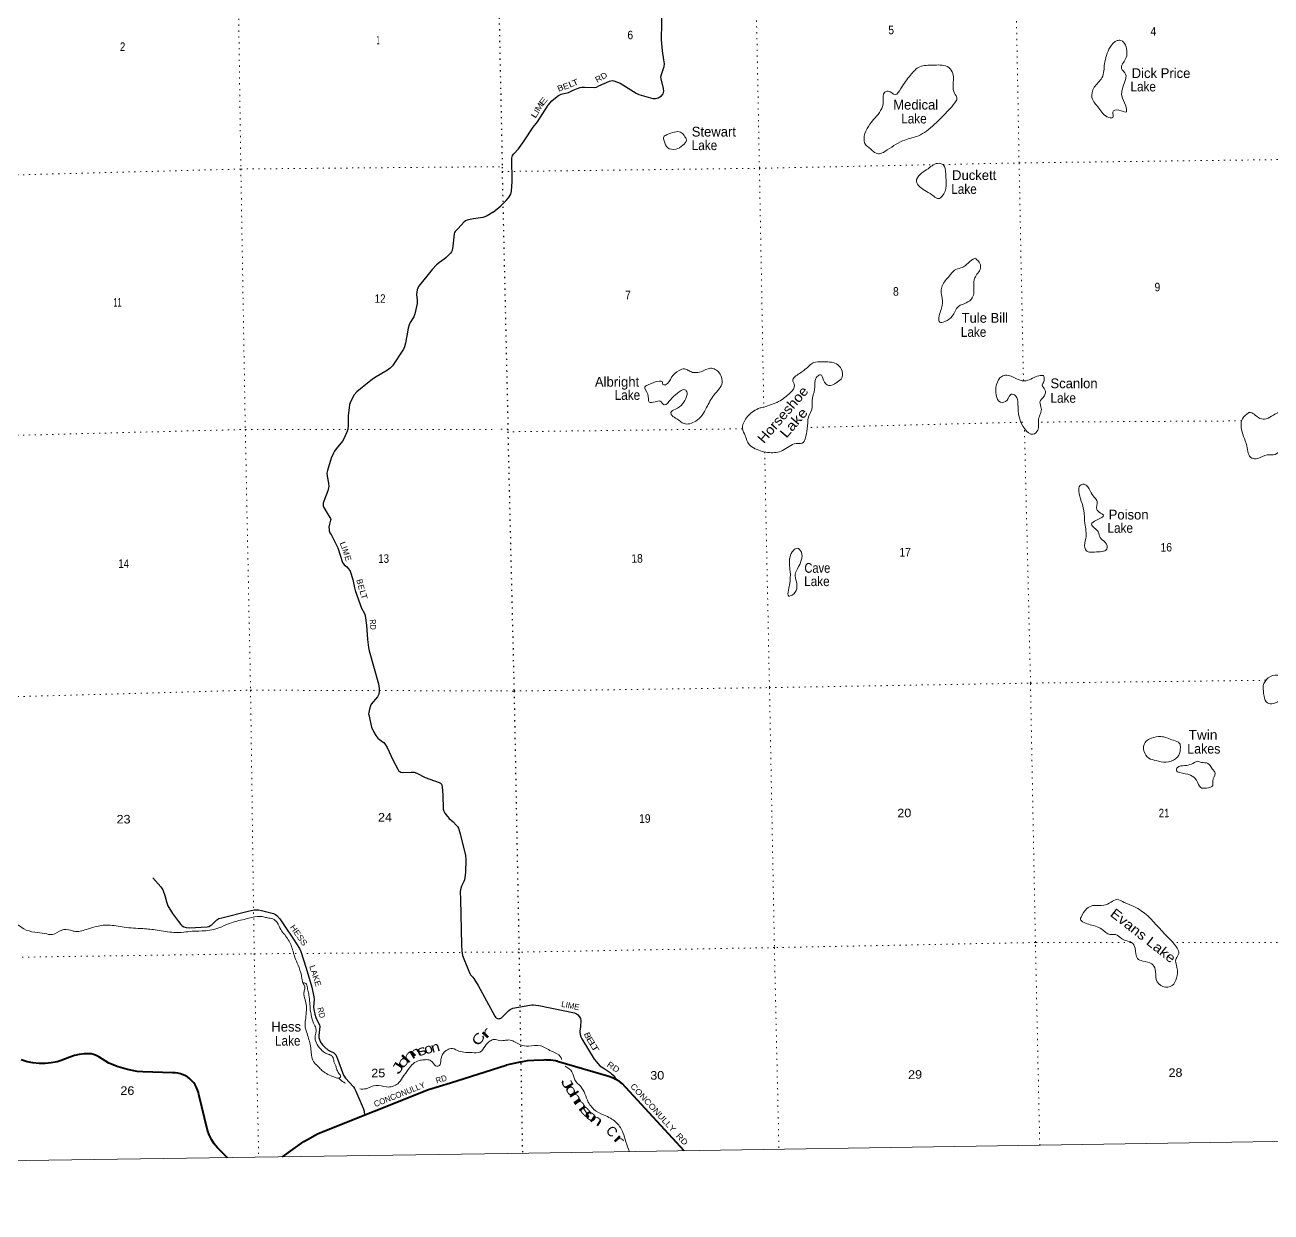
# Model space of a CAD drawing. Header units: feet. Extents: x 242557 to 489137, y 368785 to 557307.
# Drawn here: x 326402 to 351951, y 368785 to 393121 of the extents above; entities that cross this region are included whole.
import ezdxf
from ezdxf.enums import TextEntityAlignment as Align

# ---------------------------------------------------------------- set-up
doc = ezdxf.new("R2010")
doc.units = ezdxf.units.FT
doc.header["$LTSCALE"] = 80
doc.linetypes.add('DOTTED', pattern=[1.5, 0.3, -1.2])
for name, color, linetype, lineweight in [('26', 7, 'Continuous', 40), ('27', 7, 'Continuous', 25), ('29', 7, 'Continuous', 25), ('30', 7, 'Continuous', 35), ('39', 7, 'Continuous', 13), ('4', 7, 'Continuous', 13), ('41', 7, 'Continuous', 13), ('6', 7, 'DOTTED', 25), ('7', 7, 'DOTTED', 13)]:
    doc.layers.add(name, color=color, linetype=linetype, lineweight=lineweight)

msp = doc.modelspace()

# ---------------------------------------------------------------- linework, layer by layer
at = {"layer": '26'}
for points in [[(330555.45, 369897.66), (330349.97, 370105.25), (330284.89, 370186.47), (330228.65, 370274.05), (330181.88, 370367.02), (330145.08, 370464.38), (329968.19, 371192.21), (329958.88, 371238.27), (329942.73, 371291.15), (329921.15, 371342.06), (329894.36, 371390.43), (329862.67, 371435.73), (329826.41, 371477.47), (329785.99, 371515.2), (329741.84, 371548.49), (329694.46, 371576.99), (329644.36, 371600.37), (329592.09, 371618.39), (329538.22, 371630.85), (329483.34, 371637.61), (329428.06, 371638.6), (328820.68, 371658.75), (328700.96, 371669.75), (328503.71, 371704.71), (328311.19, 371760.1), (328125.52, 371835.31), (327920.82, 371967.5), (327891.64, 371983.92), (327849.58, 372002.82), (327805.78, 372017.22), (327760.71, 372026.96), (327714.87, 372031.93), (327668.76, 372032.09), (327617.96, 372029.92), (327516.41, 372017.55), (327416.72, 371994.64), (327319.97, 371961.44), (327145.14, 371893.72), (327061.66, 371867.91), (326939.86, 371841.85), (326815.99, 371828.66), (326691.43, 371828.49), (326567.53, 371841.34), (326445.66, 371867.07), (326327.14, 371905.41)], [(331683.44, 369914.45), (332123.44, 370228.97), (332210.2, 370282.52), (332388.33, 370381.05), (332450.73, 370410.06), (334678.89, 371295.79), (335127.67, 371432.9), (336268.45, 371798.2)], [(339919.82, 370038.92), (338725.23, 371339.68), (338711.19, 371355.13), (338652.84, 371411.38), (338588.93, 371461.22), (338520.16, 371504.1), (338447.28, 371539.56), (338371.1, 371567.21), (337343.35, 371868.28), (337318.22, 371875.64), (337293.35, 371881.05), (337285.15, 371882.83), (337177.61, 371898.59), (337094.01, 371902.01), (337069.14, 371903.02), (337044.01, 371902.14), (336832.62, 371894.7), (336699.8, 371884.25), (336571.5, 371861.47), (336546.81, 371857.09), (336521.5, 371849.77), (336268.45, 371798.2)]]:
    msp.add_lwpolyline(points, dxfattribs=at)
at = {"layer": '29'}
for points in [[(336003.86, 389282.85), (336162.47, 389414.85), (336268.52, 389519.11), (336318.75, 389578.69), (336361.54, 389649.43), (336378.29, 389712.73), (336393.17, 389913.8), (336385.73, 390390.41), (336398.75, 390442.54), (336422.94, 390479.77), (336519.69, 390584.03), (336638.76, 390747.87), (336824.81, 391023.4), (336914.12, 391135.11), (337129.94, 391477.67), (337208.08, 391567.04), (337278.78, 391626.61), (337342.04, 391671.3), (337397.85, 391701.08), (337546.69, 391738.32), (337575.94, 391750.88), (337643.44, 391783), (337747.63, 391827.68), (337784.37, 391838.81), (337818.33, 391842.58), (337874.15, 391842.57), (338082.52, 391835.13), (338119.74, 391842.58), (338171.83, 391872.36), (338387.65, 391969.17), (338439.75, 391980.35), (338476.95, 391976.62), (338603.47, 391924.49), (338930.92, 391723.42), (338990.46, 391697.36), (339273.26, 391611.72), (339330.94, 391611.72), (339384.89, 391626.61), (339450.02, 391667.58), (339489.08, 391708.53), (339498.39, 391760.66), (339496.52, 391820.23), (339444.43, 392013.85), (339442.57, 392058.54), (339451.87, 392103.22), (339505.83, 392270.78), (339511.4, 392326.63), (339503.96, 392408.55), (339474.19, 392587.27), (339451.87, 392818.13), (339466.75, 393495.81)], [(336003.86, 389282.85), (335878.36, 389209.97), (335833.5, 389189.57), (335787.61, 389176.3), (335599.99, 389143.65), (335497.01, 389124.27), (335468.46, 389116.1), (335436.85, 389102.84), (335403.21, 389079.37), (335281.86, 388947.75), (335221.71, 388889.59), (335207.43, 388867.15), (335200.29, 388841.64), (335175.82, 388588.6), (335160.53, 388499.83), (335146.25, 388467.18), (335126.87, 388441.67), (335035.12, 388351.88), (334996.36, 388319.24), (334898.47, 388253.94), (334841.39, 388204.96), (334751.64, 388107.01), (334474.3, 387756.02), (334454.94, 387722.35), (334442.71, 387687.65), (334434.55, 387642.76), (334433.51, 387592.77), (334441.67, 387478.49), (334440.67, 387410.13), (334417.2, 387290.75), (334398.87, 387196.88), (334376.41, 387135.66), (334303, 387021.39), (334282.63, 386972.41), (334262.21, 386907.11), (334205.11, 386596.94), (334183.73, 386524.49), (334164.32, 386474.5), (333935.92, 386131.67), (333890.07, 386083.71), (333838.04, 386041.88), (333568.85, 385886.79), (333523, 385855.16), (333462.81, 385805.17), (333209.93, 385601.1), (333153.89, 385538.86), (333112.05, 385462.34), (333068.23, 385375.61), (333058.04, 385342.96), (333046.79, 385274.6), (333030.47, 385111.35), (333030.47, 384915.45), (333022.35, 384827.7), (332997.85, 384760.36), (332943.84, 384634.85), (332916.27, 384588.95), (332785.76, 384433.86), (332750.11, 384383.86), (332725.64, 384341), (332679.72, 384237.96), (332604.45, 383986.9)], [(332604.45, 383986.9), (332595.12, 383932.88), (332596.14, 383872.67), (332628.77, 383725.74), (332629.79, 383661.48), (332621.64, 383604.34), (332612.46, 383570.66), (332530.88, 383358.43), (332515.59, 383314.56), (332513.55, 383288.04), (332517.63, 383261.51), (332530.88, 383227.83), (332620.61, 383080.9), (332665.48, 383003.37), (332671.6, 382987.04), (332669.56, 382966.62), (332645.08, 382885), (332634.89, 382825.83), (332636.93, 382778.88), (332643.05, 382748.28), (332654.27, 382708.5), (332677.71, 382672.77), (332816.39, 382403.41), (332914.29, 382103.45), (332930.59, 382076.9), (332948.96, 382054.48), (333004, 382011.6), (333038.69, 381972.85), (333056.02, 381947.35), (333069.26, 381921.81), (333126.36, 381750.4), (333158.99, 381578.98), (333175.33, 381523.91), (333305.82, 381162.69), (333367.02, 381054.56), (333379.23, 381015.77), (333403.71, 380819.86), (333428.18, 380526.01), (333443.49, 380359.72), (333460.81, 380289.3), (333648.42, 379611.8), (333661.7, 379518.98), (333664.74, 379464.88), (333657.62, 379404.71), (333632.11, 379350.6), (333501.59, 379195.51), (333484.28, 379159.83), (333468.96, 379097.56), (333449.62, 379025.15), (333447.58, 379000.65), (333452.65, 378975.12), (333506.59, 378726.83)], [(333506.59, 378726.83), (333545.47, 378635.38), (333597.47, 378556.81), (333639.28, 378500.7), (333670.88, 378475.18), (333768.77, 378401.72), (333796.3, 378366.01), (333825.87, 378311.93), (333948.23, 378058.89), (334046.11, 377862.99), (334070.59, 377826.27), (334086.9, 377814.02), (334111.38, 377801.78), (334152.16, 377797.69), (334323.46, 377805.85), (334384.64, 377799.74), (334437.66, 377781.36), (334608.96, 377691.57), (334894.47, 377593.62), (334919.96, 377576.3), (334940.36, 377553.85), (334952.59, 377533.44), (334959.72, 377495.67), (334967.88, 377340.58), (334976.04, 377046.73), (334990.32, 377001.86), (335008.68, 376965.13), (335065.77, 376891.64), (335100.45, 376852.89), (335179.97, 376785.52), (335253.39, 376712.06), (335271.75, 376689.64), (335288.06, 376654.95), (335326.8, 376540.65), (335432.84, 376091.7), (335441.01, 376012.16), (335432.84, 375748.87), (335422.65, 375642.8), (335412.46, 375595.87), (335400.22, 375561.13), (335351.27, 375463.18), (335337, 375418.33), (335326.8, 375357.07), (335334.96, 375193.82), (335351.27, 374263.28), (335357.39, 374138.86), (335363.51, 374093.96), (335375.74, 374042.89), (335489.95, 373757.2), (335521.56, 373678.7), (335538.89, 373651.08), (335587.83, 373602.11), (335607.21, 373572.58), (335693.88, 373430.69), (336036.48, 372802.17), (336049.23, 372781.33), (336066.56, 372766.02), (336087.98, 372753.78), (336111.43, 372749.7), (336128.76, 372750.72), (336146.1, 372754.8), (336175.15, 372769.52), (336188.92, 372782.35), (336252.55, 372848.44)], [(329026.92, 375634.08), (329192.03, 375451.54), (329230.78, 375392.36), (329273.6, 375271.96), (329308.28, 375127.07), (329330.71, 375059.73), (329428.59, 374904.64), (329550.95, 374741.39), (329601.94, 374678.13), (329625.69, 374652.76), (329657, 374635.28), (329709.3, 374616.02), (329779.36, 374610.79), (330138.28, 374635.28), (330170.2, 374642.55), (330205.58, 374657.72), (330236.16, 374676.09), (330334.05, 374774.04), (330356.49, 374792.4), (330380.25, 374803.77), (330439.39, 374820.09), (330978.48, 374953.62), (331100.84, 374978.1), (331136.53, 374981.17), (331192.61, 374980.14), (331255.83, 374965.86), (331500.54, 374904.64), (331538.28, 374885.25), (331565.8, 374863.83), (331625.97, 374795.46), (331721.82, 374650.58), (331908.41, 374382.23), (332030.77, 374186.33), (332059.33, 374127.15), (332169.44, 373786.36), (332283.64, 373394.55), (332327.5, 373195.58), (332332.59, 373141.51), (332317.31, 372989.47), (332324.43, 372937.44), (332343.82, 372842.55), (332365.22, 372774.19), (332406, 372684.4), (332439.67, 372624.2), (332446.79, 372586.45), (332427.43, 372405.84), (332429.47, 372367.07), (332438.63, 372325.24), (332465.17, 372270.14), (332503.89, 372210.97), (332548.78, 372164.02), (332618.09, 372104.85), (332732.29, 372047.71), (332755.78, 372030.36), (332773.08, 372006.9), (332813.87, 371925.27), (332911.75, 371647.74), (332933.2, 371593.66), (332977.01, 371533.47), (333140.16, 371353.89), (333160.59, 371321.23), (333189.1, 371264.1), (333335.93, 370913.1), (333355.36, 370852.9), (333364.92, 370773.47)], [(336252.55, 372848.44), (336323.38, 372920.66), (336349.43, 372939.27), (336379.19, 372954.17), (336406.19, 372962.58), (336755.02, 373028.64), (336792.71, 373033.31), (336829.44, 373032.36), (336877.36, 373028.66), (336941.07, 373017.47), (337666.66, 372868.53), (337711.31, 372849.91), (337729.92, 372838.74), (337770.85, 372790.34), (337789.45, 372756.82), (337796.9, 372712.14), (337793.18, 372589.27), (337782.01, 372496.18), (337782.01, 372470.12), (337785.74, 372425.45), (337796.9, 372377.03), (337819.22, 372336.07), (338075.97, 371922.77), (338117.84, 371865.06), (338145.75, 371829.69), (338191.32, 371785), (338220.17, 371762.67), (338254.58, 371740.32), (338399.7, 371643.51), (338430.4, 371619.31), (338459.24, 371591.38), (338488.08, 371557.88), (338520.66, 371504.35)]]:
    msp.add_lwpolyline(points, dxfattribs=at)
at = {"layer": '39'}
for points in [[(348532.19, 392321.88), (348649.1, 392664.4), (348796.38, 392800.24), (348871.04, 392803.44), (348996.13, 392556.58), (348967.96, 392422.62), (348884.21, 392229.11), (348968.87, 392111.09), (348953.08, 391961.13), (348889.07, 391668.81), (348971.11, 391461.73), (348983.1, 391342.56), (348827.1, 391374.49), (348706.58, 391334.16), (348706.3, 391224.91), (348625.55, 391223.64), (348416.51, 391416.58), (348277.81, 391630.86), (348322.92, 391841.96), (348483.39, 392036.68), (348521.49, 392180.91), (348532.19, 392321.88)], [(343669.2, 390637.58), (343636.48, 390667.6), (343611.55, 390839.17), (343831.75, 391214.87), (344000.16, 391545.26), (344029.35, 391741.95), (344101.74, 391761.3), (344242.13, 391694.73), (344361.36, 391815.97), (344554.87, 392092.12), (344752.07, 392263.14), (345016.09, 392295.62), (345309.37, 392265.85), (345414.07, 392158.26), (345430.65, 391877.32), (345459.36, 391722), (345509.65, 391607.48), (345466.58, 391521.83), (345206.58, 391236.53), (344884.09, 390944.18), (344722.01, 390850.59), (344442.74, 390761.23), (344080.48, 390557.26), (343873.66, 390483.2), (343806.43, 390520.58), (343669.2, 390637.58)], [(339568.27, 390872.58), (339720.9, 390925.56), (339844.15, 390921.43), (339917.95, 390851.79), (339963.81, 390761.47), (339888.8, 390653.07), (339750.69, 390576.04), (339576.55, 390605.67), (339507.75, 390742.15), (339500.37, 390824.98), (339568.27, 390872.58)], [(344920.56, 390173.98), (345142.95, 390284.71), (345226.17, 390257.69), (345281.74, 390064.36), (345210.17, 389612.1), (345134.26, 389560.32), (345034.5, 389611.35), (344748.71, 389805.11), (344680.32, 389915.3), (344748.86, 390049.9), (344920.56, 390173.98)], [(345901.15, 388318.13), (345966.69, 388260.49), (345992.87, 388137.5), (345874.96, 387933.34), (345857.27, 387775.26), (345824.92, 387523.9), (345699.31, 387422.79), (345538.89, 387351.48), (345414.85, 387151.27), (345259.08, 387041.59), (345158.37, 387025.85), (345140.74, 387118.63), (345209.37, 387374.61), (345200.39, 387558.56), (345188.21, 387689.87), (345289.88, 387899.84), (345351.34, 387971.62), (345460.48, 388092.7), (345590.99, 388139.26), (345689.11, 388191.38), (345808.57, 388298.46), (345903.04, 388326.25), (345901.15, 388318.13)], [(340085.91, 385999.16), (340233.29, 386001.48), (340407.83, 386073.01), (340504.67, 386078.58), (340668.46, 385937.53), (340696.99, 385794.34), (340527.48, 385532.72), (340378.06, 385277.49), (340156.32, 384998.86), (339916.82, 384948.56), (339767.87, 385045.34), (339661.67, 385120.55), (339644.65, 385174.9), (339740.53, 385241.15), (339966.53, 385505.68), (339979.41, 385584.78), (339934.1, 385640.71), (339779.74, 385569.5), (339638.46, 385437.8), (339508.84, 385334.6), (339426.89, 385408.16), (339320.09, 385394.34), (339201.01, 385390.44), (339174.24, 385549.84), (339111.24, 385702.6), (339193.3, 385748.4), (339402.2, 385818.45), (339471.13, 385801.33), (339478.02, 385748.84), (339532.6, 385745.65), (339659.39, 385899.38), (339814.74, 386035.34), (339927.25, 386071.51), (340002.5, 386038.3), (340085.91, 385999.16)], [(341555.18, 385287.94), (341850.25, 385399.81), (342097.66, 385587.8), (342178.19, 385730.69), (342146.04, 385847.52), (342207.4, 385925.36), (342395.15, 386055.77), (342574.63, 386198.18), (342741.97, 386214.98), (343041.53, 386171.15), (343140.07, 386069.52), (343151.04, 385887.62), (343053.56, 385795.05), (342876.93, 385727.53), (342776.21, 385839.24), (342709.81, 385951.48), (342647.8, 385914.09), (342591.28, 385658.3), (342540.66, 385412.71), (342538.87, 385271.07), (342469.09, 385087.9), (342442.72, 384840.67), (342395.47, 384637.63), (342366.27, 384568.38), (342215.28, 384539.7), (341934.83, 384397.72), (341664.94, 384353.01), (341376.92, 384433.44), (341250.37, 384518.43), (341170.73, 384701.28), (341113.87, 384848.06), (341159.75, 385010.63), (341340.48, 385201.62), (341472.7, 385268.44), (341555.18, 385287.94)], [(347287.98, 385932.57), (347189.08, 385928.99), (346928.18, 385827.77), (346762.21, 385851.45), (346534.63, 385940.93), (346430.03, 385915), (346323.58, 385751.48), (346315, 385528.82), (346402.11, 385384.53), (346538.68, 385431.19), (346623.63, 385549.86), (346712.94, 385520.92), (346760.06, 385351.73), (346903.51, 384838.12), (347066.79, 384729.42), (347168.4, 384815.99), (347185.05, 385038.79), (347221.58, 385154.68), (347240.06, 385262.19), (347211.8, 385389.19), (347296.68, 385511.91), (347314.78, 385643.7), (347260.81, 385735.9), (347291.89, 385813.27), (347296.6, 385898.31), (347287.98, 385932.57)], [(351489.35, 385176.15), (351528.55, 385173.97), (351722.27, 385055.64), (351849.65, 385045.51), (351997.85, 385122.7), (352115.97, 385187.28), (352269.14, 385333.32), (352388.37, 385454.56), (352426.51, 385469.32), (352509.03, 385359.36), (352541.95, 385193.99), (352449.34, 385048.89), (352391.54, 384874), (352332.64, 384767.88), (352207.99, 384606.09), (352148.17, 384431.17), (352032.88, 384316.06), (351869.42, 384309.44), (351678.78, 384233.61), (351553.45, 384241.75), (351450.55, 384490.98), (351339.43, 384875.63), (351362.94, 385047.96), (351488.24, 385169.29)], [(348171.1, 382331.32), (348129.53, 382405.52), (348152.76, 382596.05), (348133.74, 382903.25), (348111.36, 383167.92), (348010.15, 383564.86), (348026.58, 383674.36), (348119, 383704.14), (348242.32, 383568.52), (348331.28, 383434.37), (348387.17, 383348.26), (348377.56, 383190.32), (348429, 383130.44), (348516.77, 383071.13), (348372.99, 382969.73), (348271.35, 382885.19), (348323.01, 382811.15), (348409.18, 382725.52), (348443.28, 382612.77), (348556.02, 382507.32), (348580.35, 382374.18), (348490.24, 382326.23), (348332.9, 382315.66), (348225.87, 382316), (348171.1, 382331.32)], [(342093.36, 381917.96), (342074.83, 382067.37), (342159.23, 382347.88), (342233.22, 382393.55), (342321.38, 382309.97), (342319.91, 382148.11), (342241.92, 381972.9), (342193.18, 381862.89), (342217.86, 381707.5), (342226.23, 381561.97), (342133.37, 381433.06), (342060.98, 381413.71), (342055.05, 381532.98), (342085.17, 381671.02), (342093.36, 381917.96)], [(351789.08, 379578.33), (351826.09, 379663.88), (351981.73, 379781.64), (352193.9, 379772.85), (352377.01, 379686.72), (352476.74, 379637.71), (352541.57, 379624.57), (352552.5, 379572.15), (352455.95, 379548.37), (352291.94, 379448.68), (352160.92, 379307.03), (351996.91, 379207.34), (351877.54, 379221.65), (351806.69, 379360.12), (351792.74, 379475.21), (351789.08, 379578.33)], [(349498.12, 378498.35), (349693.44, 378533.8), (349947.08, 378456.87), (350075.33, 378392.13), (350090.81, 378307.41), (350058.99, 378149.11), (349993.46, 378079.3), (349796.68, 378009.44), (349592.23, 378040.61), (349444.02, 378090.87), (349344.73, 378239.01), (349366.23, 378411.31), (349437.94, 378473.13), (349498.12, 378498.35)], [(350436.49, 378029.63), (350525.77, 378002.72), (350657.35, 377982.53), (350743.87, 377874.65), (350803.96, 377778.5), (350755.9, 377626.01), (350755.36, 377532.94), (350629.04, 377476.33), (350507.68, 377488.58), (350418.5, 377636.88), (350295.66, 377742.17), (350072.66, 377797.32), (350009.4, 377838.81), (350028.69, 377895.76), (350185.55, 377936.66), (350436.49, 378029.63)], [(322418.1, 375765.77), (322519.49, 375639.94), (322673.55, 375510.95), (322774.15, 375429.64), (322946.27, 375309.05), (323141.84, 375235.42), (323261.76, 375205.04), (323516.2, 375120.25), (323815.65, 375007.88), (324125.1, 374901.75), (324295.71, 374866.15), (324375.14, 374837.12), (324499.07, 374808.84), (324582.4, 374787.98), (324704.39, 374755.62), (324781.9, 374720.48), (324941.31, 374632.07), (324988.56, 374592.38), (325062.21, 374547.05), (325171.22, 374561.04), (325277.96, 374702.51), (325335.5, 374992.97), (325415.12, 375067.19), (325464.17, 375153.04), (325515.71, 375212.62), (325531.86, 375214.91), (325574.16, 375225.75), (325596.52, 375220.05), (325653.27, 375214.93), (325730.31, 375206.11), (325829.65, 375195.63), (325913.56, 375142.38), (326037.02, 375027.05), (326053.46, 375013.15), (326088.53, 374975.28), (326119.96, 374915.08), (326118.15, 374789.53), (326237.35, 374686.27), (326378.66, 374591.48), (326602.47, 374522.37), (326809.34, 374495.48), (326965.5, 374475.84), (327158.13, 374566.14), (327338.27, 374563.1), (327411.49, 374542.06), (327659.72, 374578.63), (327832.78, 374632.15), (328109.32, 374669.2), (328433.88, 374624.05), (328820.85, 374596.15), (329110.76, 374564.59), (329457.6, 374517.79), (329657.82, 374523.19), (329831.5, 374542.3), (330108.55, 374551.02), (330440.9, 374635.56), (330637.73, 374717.83), (330937.83, 374795.75), (331169.62, 374846.22), (331294.21, 374835.65), (331378.46, 374816.09), (331485.28, 374795.02), (331575.55, 374719.77), (331647.76, 374575.29), (331727.5, 374472.95), (331858.03, 374254.53), (331937.32, 374006.87), (332002.84, 373850.07), (332069.34, 373638.63), (332089.68, 373519.53), (332096.18, 373495.35), (332142.35, 373403), (332129.67, 373319.79), (332120.93, 373242.71), (332155.71, 373107.66), (332176.3, 372974.4), (332169.66, 372893.31), (332161.53, 372781.83), (332147.44, 372664.18), (332146.94, 372579.15), (332177.06, 372478.44), (332215.82, 372347.5), (332250.36, 372226.62), (332269.1, 372083.2), (332285.36, 371966.06), (332336.11, 371843.43), (332422.59, 371759.86), (332490.6, 371690.15), (332582.86, 371622.87), (332711.38, 371564.31), (332811.07, 371533.59), (332837.48, 371527.96)], [(348053.97, 374832.12), (348176.4, 375006.01), (348292.56, 375066.51), (348520.63, 375074.15), (348669, 375141.22), (348791.38, 375191.7), (348939.71, 375133.35), (349138.98, 375047.47), (349289.75, 374962.86), (349767.82, 374486.88), (350022.88, 374193.52), (350056.95, 374082.79), (350002.03, 373980.77), (350021.1, 373796.97), (350012.46, 373578.35), (349923.93, 373431.3), (349734.51, 373406.06), (349594.85, 373553.56), (349575.42, 373759.61), (349502.93, 373873.78), (349318.25, 373931.56), (349214.49, 373980.5), (349162.6, 374196.15), (349090.04, 374314.36), (348990.64, 374343.14), (348880.78, 374394.01), (348760.39, 374473.04), (348647.3, 374473.28), (348479.95, 374583.93), (348209.78, 374684.87), (348085.76, 374737.54), (348042.59, 374785.41), (348053.97, 374832.12)], [(332814.79, 371532.56), (332851.53, 371534.27), (332874.78, 371579.66), (332853.21, 371610.37), (332808.39, 371681.77), (332790.96, 371726.6), (332766.9, 371798), (332742, 371850.3), (332736.19, 371881.01), (332732.87, 371907.58), (332710.63, 371964.69), (332655.97, 372008.55), (332636.15, 372015.76), (332566.46, 372044.61), (332524.42, 372071.65), (332497.38, 372093.88), (332394.12, 372220.94), (332349.36, 372347.73), (332367.93, 372554.53), (332318.37, 372656.93), (332291.94, 372741.06), (332253.5, 372924.94), (332242.68, 373081.17), (332225.86, 373230.2), (332205.44, 373334.76), (332192.22, 373385.23), (332182.61, 373435.71), (332163.37, 373472.18), (332099.06, 373489.12)], [(333266.13, 371308.95), (333395.7, 371314.68), (333596.83, 371382.84), (333817.97, 371350.13), (334045.42, 371416.71), (334144.29, 371545.91), (334262.77, 371709.86), (334363.87, 371826.95), (334486.14, 371891.76), (334587.07, 371905.61), (334686.22, 371905.25), (334757.89, 371857.87), (334848.41, 371774.37), (334900.78, 371787.4), (334928.96, 371909.34), (335040.93, 372097.47), (335133.26, 372139.51), (335269.55, 372099.29), (335397.71, 372060.96), (335569.83, 372053.74), (335727.46, 372064.49), (335838.57, 372187.82), (335937.87, 372292.74), (336022.29, 372324.52), (336136.03, 372300.12), (336201.89, 372300.62), (336260.65, 372308.92)], [(336257.14, 372308.42), (336347.45, 372311.1), (336561.03, 372213.31), (336727, 372189.63), (336969.26, 372193.44), (337195.12, 372085.73), (337380.73, 371969.3), (337406.22, 371916.29)], [(337478.34, 371776.03), (337617.87, 371659.47), (337677.04, 371494.51), (337796.31, 371358.82), (337952.8, 371041.65), (338115.35, 370852.02), (338314.77, 370756.03), (338539.25, 370607.84), (338663.5, 370413.57), (338725.06, 370224.37), (338796.14, 370022.4)], [(332837.48, 371527.96), (332942.12, 371446.73), (332972.51, 371428.91)]]:
    msp.add_spline(points, degree=3, dxfattribs=at)
at = {"layer": '4'}
msp.add_lwpolyline([(485083.98, 556942.67), (489136.84, 372822.34), (458570.27, 372170.54), (428006.14, 371560.78), (397437.89, 370993.07), (366865.59, 370467.41), (336295.9, 369983.81), (305725.57, 369542.24), (275154.65, 369142.74), (244583.23, 368785.28), (242556.67, 552939.07)], dxfattribs=at)
msp.add_lwpolyline([(485083.98, 556942.67), (489136.84, 372822.34), (458570.27, 372170.54), (428006.14, 371560.78), (397437.89, 370993.07), (366865.59, 370467.41), (336295.9, 369983.81), (305725.57, 369542.24), (275154.65, 369142.74), (244583.23, 368785.28), (242556.67, 552939.07)], dxfattribs=at)
at = {"layer": '6'}
msp.add_lwpolyline([(335860.59, 415994.68), (335900.61, 411498.27), (335948.84, 406174.41), (336011.23, 400848.75), (336075.18, 395551.44), (336188.33, 390208.37), (336185.77, 390115.27), (336305.97, 384837.06), (336302.83, 384780.36), (336429.67, 379465.83), (336530.83, 374114.49), (336601.28, 369988.39)], dxfattribs=at)
at = {"layer": '7'}
for p, q in [((335989.75, 390214.9), (336188.33, 390208.37)), ((336305.97, 384837.06), (336071.28, 384827.15)), ((341112.18, 384841.32), (336302.83, 384780.36)), ((346860.13, 384976.75), (342452.71, 384868.87)), ((351344.28, 385003.86), (347187, 384979.26))]:
    msp.add_line(p, q, dxfattribs=at)
for points in [[(330412.21, 415912.78), (330511.91, 411460.51), (330635.4, 406130.33), (330682.02, 400798.86), (330748.87, 395766.26), (330829.33, 390167.19), (330920.59, 384828.37), (331028.15, 379483.75), (331102.37, 374079.86), (331195.95, 369907.22)], [(341354.85, 395610.34), (341461.28, 390182.2), (341550.14, 385287.86)], [(346874.09, 385830.34), (346784.56, 390292.36), (346687.2, 395657.93)], [(305627.58, 389564.13), (309495.05, 389563.15), (314842.86, 389794.87), (320212.6, 389931.81), (325524.39, 390027.29), (330829.33, 390167.19), (335989.75, 390214.9)], [(336185.77, 390115.27), (341461.28, 390182.2), (345044.73, 390256.36)], [(345224.55, 390260.08), (346784.56, 390292.36), (352128.7, 390360.37), (354552.1, 390374.59)], [(307535.14, 384305.39), (309580.57, 384319.38), (314887.96, 384548.39), (320260.84, 384622.63), (325643.91, 384692.99), (330920.59, 384828.37), (336071.28, 384827.15)], [(347207.82, 370151.61), (347119.2, 374311.64), (347018.58, 379628.6), (346894.11, 384855.5)], [(341568, 384365.21), (341666.75, 379536.2), (341767.56, 374207.1), (341861.12, 370068.68)], [(336152.37, 379468.45), (336429.67, 379465.83), (341666.75, 379536.2), (347018.58, 379628.6), (351837.02, 379686.27)], [(305596.66, 378912.33), (309705.18, 379039.83), (315059.24, 379148.16), (320367.53, 379213.22), (325656.61, 379334.63), (331028.15, 379483.75), (336152.37, 379468.45)], [(349072.89, 374312.7), (347119.2, 374311.64), (341767.56, 374207.1), (336530.83, 374114.49), (336233.37, 374115.76)], [(364882.98, 374496.37), (363117.95, 374474.67), (357776.15, 374386.47), (352440.14, 374314.54), (349920.12, 374313.17)], [(315303.07, 373861.4), (320456.3, 373900.67), (323825.66, 373973.81), (331102.37, 374079.86), (336233.37, 374115.76)]]:
    msp.add_lwpolyline(points, dxfattribs=at)

# ---------------------------------------------------------------- texts
at = {"layer": '27'}
for s, rotation, p in [('RD', 16.989, (334844.66, 371419.63)), ('CONCONULLY', 21.679, (333584.99, 370936.28))]:
    msp.add_text(s, height=120, rotation=rotation, dxfattribs=at).set_placement(p)
at = {"layer": '27', "width": 1.15}
msp.add_text('CONCONULLY  RD', height=120, rotation=312.564, dxfattribs=at).set_placement((338804.19, 371357.19))
at = {"layer": '30'}
for s, rotation, width, p in [('E', 19.047, 1.1, (337512.75, 391808.18)), ('L', 22.448, 1.3, (337628.14, 391856.04)), ('T', 23.211, 1.35, (337710.02, 391886.85)), ('B', 21.047, 1.15, (337400.51, 391774.42)), ('M', 57.788, 1.2, (336992.5, 391406.77)), ('E', 51.835, 1.6, (337073.52, 391519.03)), ('L', 57.788, 1.6, (336903.24, 391253.17)), ('L', 292.242, 1.3, (332872.49, 382448.43)), ('M', 288.075, 0.95, (332927.06, 382296.45)), ('E', 288.075, 1.05, (332968.97, 382170.3)), ('L', 285.862, 1.15, (333274.71, 381467.94)), ('T', 286.862, 1.2, (333299.95, 381387.75)), ('B', 292.979, 1.2, (337883.36, 372383.28)), ('E', 301.849, 1.4, (337946.73, 372267.71)), ('L', 301.849, 1.6, (338004.66, 372175.74)), ('T', 301.849, 1.6, (338042.29, 372109.64))]:
    msp.add_text(s, height=120, rotation=rotation, dxfattribs=dict(at, width=width)).set_placement(p, align=Align.CENTER)
for s, rotation, width, p in [('RD', 29.757, 1.1, (338135.46, 391932.2)), ('RD', 274.76, 0.85, (333469.83, 380930.61)), ('HESS', 304.812, 1.1, (331829.44, 374624.02)), ('LAKE', 287.906, 1.1, (332230.61, 373824.71)), ('RD', 284.549, 0.95, (332393.39, 372964.74)), ('RD', 326.995, 1.15, (338321.56, 371780.36))]:
    msp.add_text(s, height=120, rotation=rotation, dxfattribs=dict(at, width=width)).set_placement(p)
for s, rotation, p in [('I', 57.788, (336943.06, 391318.42)), ('I', 290.075, (332896.91, 382386.82)), ('B', 283.777, (333210.13, 381692)), ('E', 283.777, (333238.6, 381580.28))]:
    msp.add_text(s, height=120, rotation=rotation, dxfattribs=at).set_placement(p, align=Align.CENTER)
msp.add_text('LIME', height=120, rotation=348.4, dxfattribs=at).set_placement((337390.32, 372996.46))
at = {"layer": '41'}
for s, p in [('Dick Price', (349093.23, 392033.04)), ('Medical', (344204.12, 391385.59)), ('Stewart', (340073.04, 390832.87)), ('Duckett', (345410.62, 389942.24)), ('Tule Bill', (345604.85, 387016.06)), ('Albright', (338088.02, 385705.38)), ('Scanlon', (347427.22, 385673.78)), ('Poison', (348621.04, 382982.9)), ('Hess', (331454.07, 372485.61))]:
    msp.add_text(s, height=200, dxfattribs=at).set_placement(p)
for s, width, p in [('Lake', 0.9, (349067.95, 391758.26)), ('Lake', 0.9, (344368.38, 391101.33)), ('Lake', 0.9, (340073.04, 390554.94)), ('Lake', 0.9, (345394.84, 389657.97)), ('Lake', 0.9, (345590.64, 386727.04)), ('Lake', 0.9, (338493.87, 385435.29)), ('Lake', 0.9, (347428.79, 385375.28)), ('Lake', 0.9, (348597.38, 382709.65)), ('Cave', 0.85, (342383.34, 381890.11)), ('Lake', 0.9, (342378.63, 381616.87)), ('Twin', 1.05, (350258.66, 378468)), ('Lakes', 0.95, (350233.41, 378183.76)), ('Lake', 0.9, (331529.35, 372197.34))]:
    msp.add_text(s, height=200, dxfattribs=dict(at, width=width)).set_placement(p)
for s, rotation, width, p in [('Horseshoe', 49.268, 1.1, (341551.01, 384527.65)), ('Lake', 49.268, 1.2, (342012.68, 384636.76)), ('Evans Lake', 321.878, 1.15, (348634.52, 374869.42))]:
    msp.add_text(s, height=200, rotation=rotation, dxfattribs=dict(at, width=width)).set_placement(p)
for s, rotation, width, p in [('r', 45.938, 2.25, (335920.7, 372387.56)), ('C', 58.864, 1.35, (335783.5, 372284.55)), ('h', 47.429, 2, (334348.09, 371922.69)), ('n', 30.893, 1.6, (334446.19, 371973.04)), ('s', 20.463, 1.45, (334567.87, 372006.46)), ('o', 19.218, 1.15, (334704.4, 372042)), ('n', 16.153, 1.2, (334842.09, 372071.91)), ('J', 58.676, 1.7, (334127.08, 371689.19)), ('o', 54.04, 1.65, (334227.5, 371806.63)), ('J', 299.98, 1.7, (337436.97, 371372.39)), ('o', 303.543, 1.6, (337527.24, 371229.8)), ('h', 303.277, 1.65, (337616.41, 371086.74)), ('n', 306.591, 1.8, (337720.01, 370932.95)), ('s', 313.238, 2.25, (337844.4, 370786.44)), ('o', 321.708, 1.75, (337951.19, 370687.13)), ('n', 326.73, 1.7, (338069.69, 370595.64)), ('r', 312.947, 2.15, (338513.19, 370210.15))]:
    msp.add_text(s, height=200, rotation=rotation, dxfattribs=dict(at, width=width)).set_placement(p, align=Align.CENTER)
msp.add_text('C', height=200, rotation=313.825, dxfattribs=at).set_placement((338363.84, 370369.85), align=Align.CENTER)
at = {"layer": '7'}
for s, width, p in [('6', 0.9, (338755.75, 392826.16)), ('5', 0.9, (344104.14, 392929.6)), ('4', 0.9, (349479.37, 392902.37)), ('9', 0.9, (349562.6, 387659.65)), ('7', 0.9, (338707.79, 387496.46)), ('8', 0.9, (344200.64, 387569.11)), ('16', 0.9, (349685.96, 382324.49)), ('18', 0.9, (338835.85, 382094.9)), ('17', 0.9, (344332.16, 382222.48)), ('19', 0.9, (338994.89, 376762.72)), ('20', 1.1, (344289.26, 376876.67)), ('21', 0.85, (349647.57, 376877.67)), ('28', 1.1, (349848.73, 371554.76)), ('30', 1.1, (339223.79, 371498.65)), ('29', 1.1, (344510.55, 371516.05))]:
    msp.add_text(s, height=175, rotation=0.903, dxfattribs=dict(at, width=width)).set_placement(p)
for s, width, p in [('2', 0.85, (328349.89, 392588.25)), ('1', 0.4, (333608.39, 392722.14)), ('12', 0.85, (333573.37, 387424.35)), ('11', 0.65, (328216.02, 387347.28)), ('13', 0.85, (333645.8, 382093.95)), ('14', 0.85, (328315.78, 381990.93)), ('23', 1.1, (328281.34, 376751.44)), ('24', 1.1, (333642.15, 376791.07)), ('25', 1.1, (333503.35, 371548.39)), ('26', 1.1, (328359.52, 371187.99))]:
    msp.add_text(s, height=175, dxfattribs=dict(at, width=width)).set_placement(p)

doc.saveas('drawing.dxf')
